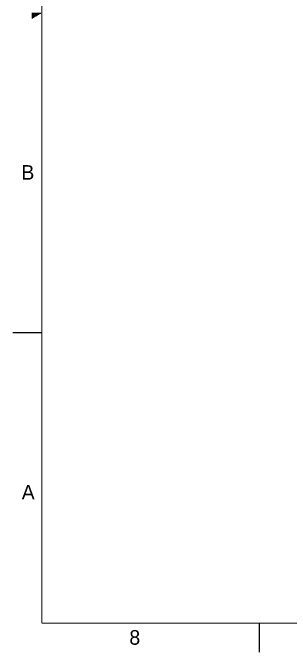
# Model space of a CAD drawing. Header units: inches. Extents: x 0 to 34, y 0 to 22.
# Drawn here: x 0 to 4.78, y 0 to 11 of the extents above; entities that cross this region are included whole.
import ezdxf

# ---------------------------------------------------------------- set-up
doc = ezdxf.new("R2010")
doc.units = ezdxf.units.IN
doc.header["$LTSCALE"] = 1.87
doc.header["$MEASUREMENT"] = 0
doc.layers.get('0').update_dxf_attribs({"linetype": 'CONTINUOUS'})
doc.styles.get("Standard").update_dxf_attribs({"font": 'txt', "width": 0.8})

msp = doc.modelspace()

# ---------------------------------------------------------------- linework, layer by layer
at = {"color": 2, "linetype": 'CONTINUOUS'}
for p, q in [((0.3303, 10.99), (0.4827, 10.99)), ((0.3303, 10.98), (0.4654, 10.98)), ((0.3303, 10.97), (0.448, 10.97)), ((0.3303, 10.96), (0.4307, 10.96)), ((0.3303, 10.95), (0.4134, 10.95)), ((0.3303, 10.94), (0.3961, 10.94)), ((0.3303, 10.93), (0.3788, 10.93)), ((0.3303, 10.92), (0.3614, 10.92)), ((0.3303, 10.91), (0.3441, 10.91)), ((0, 5.5), (0.5, 5.5)), ((4.25, 0), (4.25, 0.5))]:
    msp.add_line(p, q, dxfattribs=at)
at = {"color": 7, "linetype": 'CONTINUOUS', "const_width": 0.02}
for points in [[(0.5, 21.5), (0.5, 0.5)], [(0.5, 0.5), (33.5, 0.5)]]:
    msp.add_lwpolyline(points, dxfattribs=at)

# ---------------------------------------------------------------- texts
at = {"color": 2, "linetype": 'CONTINUOUS'}
for s, p in [('B', (0.1484, 8.1257)), ('A', (0.1541, 2.6261)), ('8', (2.0074, 0.1291))]:
    msp.add_text(s, height=0.25, dxfattribs=at).set_placement(p)

doc.saveas('drawing.dxf')
